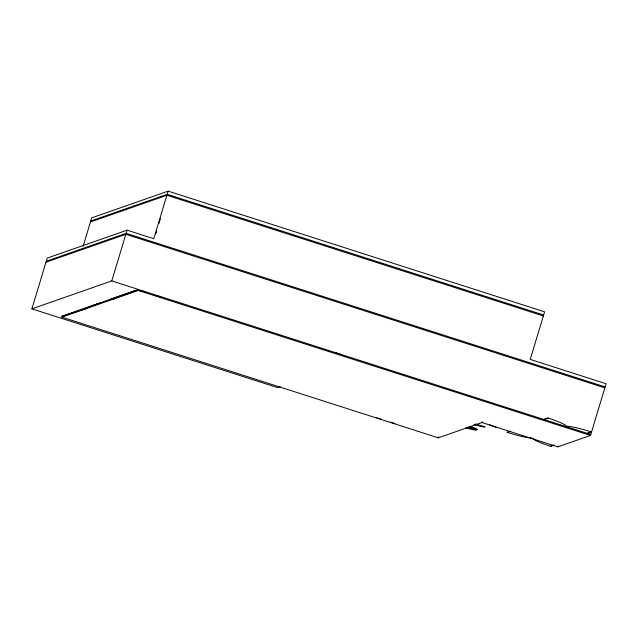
<?xml version="1.0" encoding="UTF-8"?>
<svg xmlns="http://www.w3.org/2000/svg" width="638" height="638" viewBox="0 0 638 638"><rect width="100%" height="100%" fill="white"/><g stroke="black" fill="none" stroke-linecap="round" stroke-linejoin="round"><path stroke-width="0.96" d="M280.202 386.684L277.554 387.609L31.9 308.848L47.228 258.087L127.09 230.159L153.774 238.716L168.145 191.129L544.597 311.83L530.234 359.417L606.1 383.741L590.485 435.451L557.843 446.871L481.977 422.539L438.29 437.82L61.83 317.118L62.117 316.169M83.092 246.404L91.712 217.853L168.145 191.129M31.9 308.848L111.77 280.919L127.09 230.159M61.83 317.118L138.167 290.426L138.454 289.477L62.022 316.201M155.816 233.883L156.677 231.028M158.974 223.412L160.409 218.659M438.29 437.82L438.577 436.87M481.977 422.539L482.264 421.59M557.843 446.871L558.13 445.914M90.755 221.027L167.188 194.303L543.64 315.005M90.468 221.976L166.901 195.252L543.353 315.962M46.271 261.261L126.133 233.333L605.143 386.915M45.976 262.21L125.846 234.29L604.856 387.872M63.282 316.113L71.871 313.106M72.708 312.811L81.297 309.813M82.127 309.518L90.724 306.519M91.553 306.224L100.142 303.217M110.621 299.732L119.21 296.734M120.04 296.439L128.637 293.432M129.466 293.145L136.588 290.657M73.131 313.019L75.778 312.094M80.197 310.546L86.64 308.29M143.048 291.375L139.435 290.713M510.217 431.105L506.915 432.261A23.343 2.6 16.8 0 0 532.156 438.003M543.688 419.405L547.811 417.962A23.343 2.6 16.8 0 1 565.659 426.447A23.343 2.6 16.8 0 1 591.761 432.054L587.638 433.497M507.441 432.428L510.743 431.272M544.206 419.573L548.329 418.129M550.347 446.185L553.64 445.029M587.112 433.33L591.235 431.886M554.167 445.196L550.865 446.353A23.343 2.6 16.8 0 1 532.778 438.601M111.77 280.919L590.772 434.502M140.432 290.537L145.121 292.044M156.206 295.601L161.055 297.149M138.167 290.426L590.485 435.451M135.902 290.37L128.589 292.93M127.951 293.153L119.162 296.223M118.524 296.447L109.736 299.517M112.894 298.592L114.035 298.887M99.624 303.05L100.668 303.385M475.589 423.927L485.103 426.91A10.001 1.116 16.8 0 1 473.922 424.509M96.824 304.031L97.869 304.366M96.729 304.063L97.773 304.398M93.93 305.044L94.974 305.379M93.834 305.076L94.879 305.411M468.627 426.989L477.2 429.677M91.035 306.057L92.079 306.392M467.79 427.285L476.363 429.964A10.001 1.116 16.8 0 1 465.892 427.787M90.197 306.352L91.242 306.687M87.302 307.364L88.443 307.66M84.503 308.337L85.548 308.672M84.407 308.369L85.452 308.712M81.608 309.35L82.653 309.685M80.771 309.645L81.816 309.98M77.876 310.658L79.024 310.953M74.981 311.671L76.121 311.966M72.182 312.644L73.226 312.979M71.344 312.939L72.397 313.274M68.449 313.952L69.598 314.255M65.555 314.965L66.703 315.268M62.755 315.946L63.8 316.281M470.836 426.527A10.001 1.116 16.8 0 1 477.104 429.709M496.197 427.245A10.001 1.116 16.8 0 1 489.498 424.645M381.061 419.03A10.001 1.116 16.8 0 1 376.803 417.786M394.938 423.6A10.001 1.116 16.8 0 1 390.639 422.013M336.282 352.87A10.001 1.116 16.8 0 1 340.748 354.465"/></g></svg>
